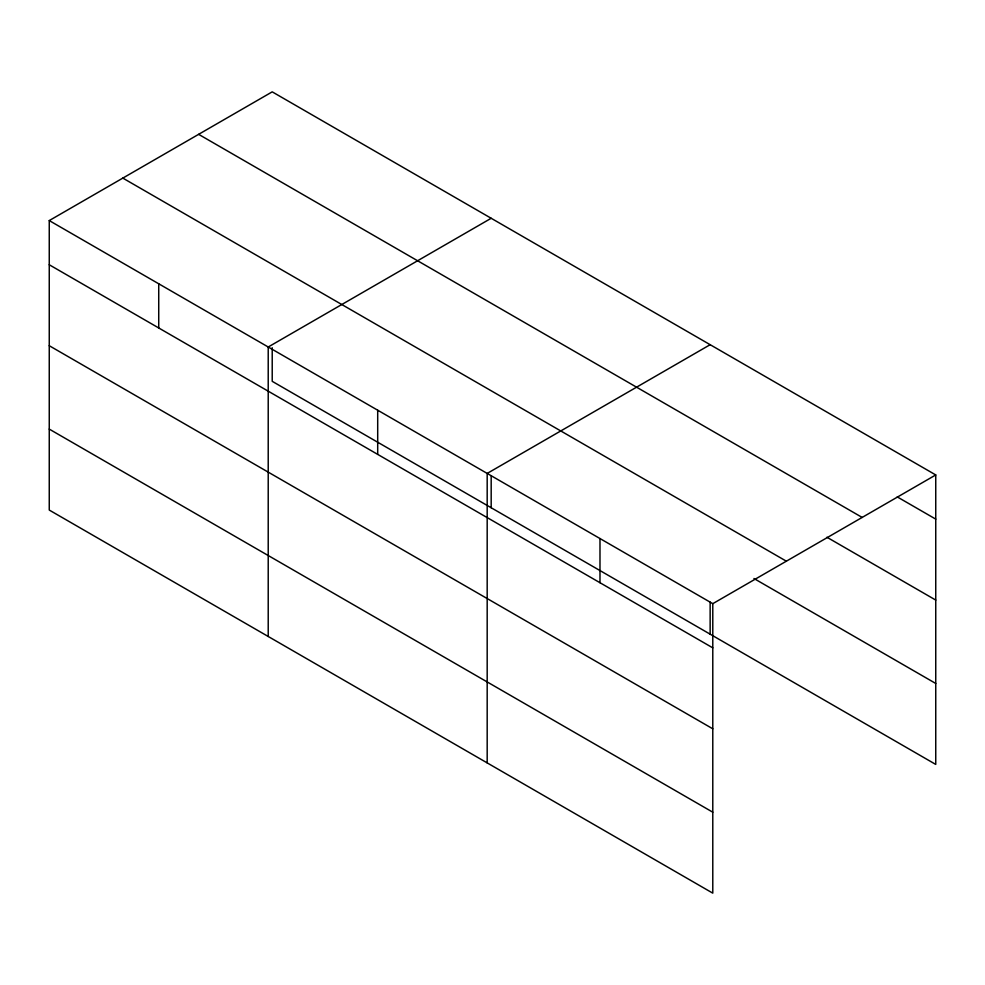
<?xml version="1.0" encoding="UTF-8"?>
<svg xmlns="http://www.w3.org/2000/svg" width="985" height="985" viewBox="0 0 985 985"><rect width="100%" height="100%" fill="white"/><g stroke="black" fill="none" stroke-linecap="round" stroke-linejoin="round"><path stroke-width="1.48" d="M49.25 220.578L712.783 603.67L712.783 893.149L49.25 510.058L49.25 220.578L272.217 91.851L935.75 474.942L935.75 764.422L272.217 381.33L272.217 347.73M491.183 218.276L268.216 347.003L268.216 636.47M710.148 344.701L487.181 473.428L487.181 762.895M712.783 603.67L935.75 474.942M897.261 496.908L935.75 519.12M198.638 134.342L862.17 517.433M826.932 537.244L935.75 600.074M122.829 178.1L786.362 561.191M753.944 578.503L935.75 683.467M49.25 264.756L712.783 647.847M49.25 345.71L712.783 728.801M49.25 429.103L712.783 812.194M710.148 602.094L710.148 634.168M599.988 538.549L599.988 582.726M491.183 475.669L491.183 507.743M377.698 410.216L377.698 454.393M158.733 283.791L158.733 327.968"/></g></svg>
